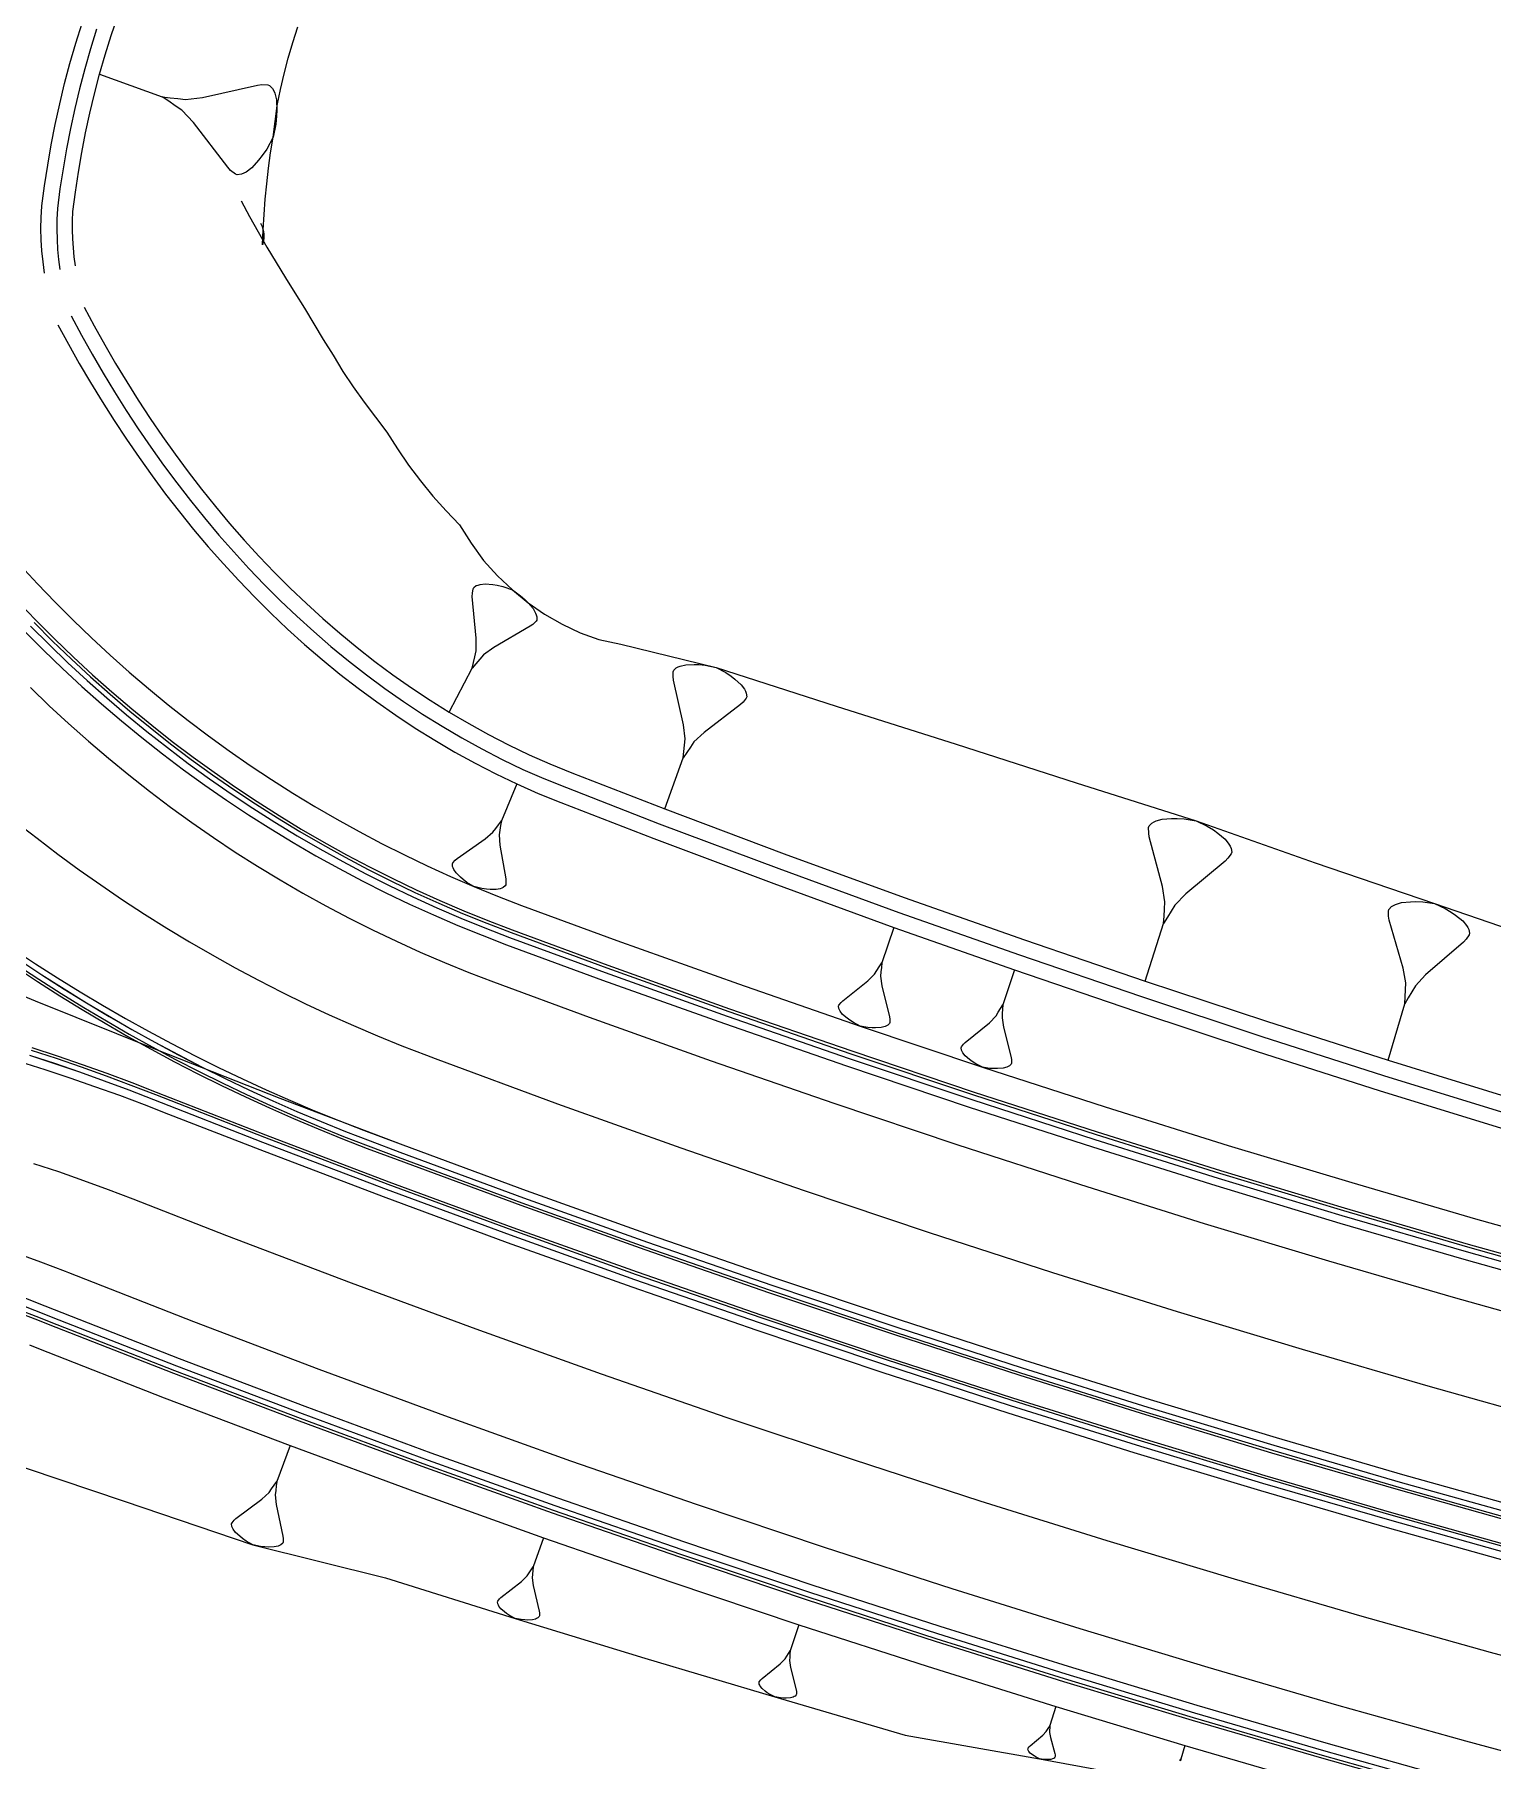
# Model space of a CAD drawing. Extents: x 387562 to 388546, y 804386 to 804945.
# Drawn here: x 388111 to 388166.4, y 804622.9 to 804688.5 of the extents above; entities that cross this region are included whole.
import ezdxf

# ---------------------------------------------------------------- set-up
doc = ezdxf.new("R2010")
doc.units = 0
doc.layers.get('0').update_dxf_attribs({"linetype": 'CONTINUOUS'})

msp = doc.modelspace()

# ---------------------------------------------------------------- linework, layer by layer
at = {"color": 1}
for p, q in [((388113.4558, 804686.9459), (388115.8326, 804686.082)), ((388117.3636, 804686.0638), (388119.4563, 804686.5333)), ((388119.4563, 804686.5333), (388119.6168, 804686.5518)), ((388119.6168, 804686.5518), (388119.8453, 804686.5457)), ((388119.8453, 804686.5457), (388119.9132, 804686.521)), ((388119.9132, 804686.521), (388120.0243, 804686.4037)), ((388120.0243, 804686.4037), (388120.0675, 804686.3111)), ((388115.8326, 804686.082), (388116.129, 804686.0512)), ((388116.0796, 804685.9154), (388115.8326, 804686.082)), ((388116.3266, 804685.7487), (388116.0796, 804685.9154)), ((388116.129, 804686.0512), (388116.4253, 804686.0204)), ((388116.5735, 804685.5821), (388116.3266, 804685.7487)), ((388116.4253, 804686.0204), (388116.7216, 804685.9896)), ((388116.7216, 804685.9896), (388117.3636, 804686.0638)), ((388120.0675, 804686.3111), (388120.1108, 804686.2186)), ((388120.1108, 804686.2186), (388120.1725, 804685.9655)), ((388120.1725, 804685.9655), (388120.185, 804685.5765)), ((388117.0181, 804685.113), (388116.5735, 804685.5821)), ((388118.321, 804683.4094), (388117.0181, 804685.113)), ((388120.1788, 804685.3481), (388120.148, 804685.0518)), ((388120.185, 804685.5765), (388120.1788, 804685.3481)), ((388120.0431, 804684.5517), (388119.8025, 804684.101)), ((388120.148, 804685.0518), (388120.0431, 804684.5517)), ((388119.6358, 804683.8541), (388119.4939, 804683.675)), ((388119.8025, 804684.101), (388119.6358, 804683.8541)), ((388118.4321, 804683.2921), (388118.321, 804683.4094)), ((388118.6112, 804683.1501), (388118.4321, 804683.2921)), ((388118.6791, 804683.1255), (388118.6112, 804683.1501)), ((388118.8396, 804683.144), (388118.6791, 804683.1255)), ((388118.9322, 804683.1872), (388118.8396, 804683.144)), ((388119.0248, 804683.2305), (388118.9322, 804683.1872)), ((388119.2346, 804683.3848), (388119.0248, 804683.2305)), ((388119.4939, 804683.675), (388119.2346, 804683.3848)), ((388127.6144, 804667.2334), (388127.6406, 804667.4017)), ((388127.6406, 804667.4017), (388127.6653, 804667.4496)), ((388127.6653, 804667.4496), (388127.7625, 804667.5206)), ((388127.7625, 804667.5206), (388127.8351, 804667.5438)), ((388127.8351, 804667.5438), (388127.9077, 804667.567)), ((388127.9077, 804667.567), (388128.1007, 804667.5886)), ((388128.1007, 804667.5886), (388128.3895, 804667.5609)), ((388128.3895, 804667.5609), (388128.5578, 804667.5347)), ((388128.5578, 804667.5347), (388128.7741, 804667.4837)), ((388128.7741, 804667.4837), (388129.1339, 804667.3587)), ((388127.6128, 804667.1129), (388127.6144, 804667.2334)), ((388127.7614, 804665.5208), (388127.6128, 804667.1129)), ((388129.1339, 804667.3587), (388129.4443, 804667.138)), ((388129.4443, 804667.138), (388129.6111, 804666.9913)), ((388129.6111, 804666.9913), (388129.7301, 804666.8693)), ((388129.7301, 804666.8693), (388129.9201, 804666.6501)), ((388130.0344, 804666.1667), (388129.9125, 804666.0478)), ((388129.9201, 804666.6501), (388130.0143, 804666.4802)), ((388130.0143, 804666.4802), (388130.0375, 804666.4076)), ((388130.0591, 804666.2146), (388130.0344, 804666.1667)), ((388130.0375, 804666.4076), (388130.0607, 804666.3351)), ((388130.0607, 804666.3351), (388130.0591, 804666.2146)), ((388127.7553, 804665.039), (388127.7614, 804665.5208)), ((388129.8152, 804665.9767), (388128.4317, 804665.175)), ((388129.9125, 804666.0478), (388129.8152, 804665.9767)), ((388127.6535, 804664.6066), (388127.7044, 804664.8228)), ((388127.7044, 804664.8228), (388127.7553, 804665.039)), ((388128.0426, 804664.8908), (388127.8959, 804664.724)), ((388128.4317, 804665.175), (388128.0426, 804664.8908)), ((388126.7381, 804662.7146), (388127.6025, 804664.3903)), ((388127.6025, 804664.3903), (388127.6535, 804664.6066)), ((388127.7492, 804664.5572), (388127.6025, 804664.3903)), ((388127.8959, 804664.724), (388127.7492, 804664.5572)), ((388135.2428, 804664.0663), (388135.2477, 804664.2525)), ((388135.2477, 804664.2525), (388135.2678, 804664.3079)), ((388135.2678, 804664.3079), (388135.3634, 804664.3985)), ((388135.3634, 804664.3985), (388135.4389, 804664.4338)), ((388135.4389, 804664.4338), (388135.5144, 804664.469)), ((388135.5144, 804664.469), (388135.7207, 804664.5194)), ((388135.7207, 804664.5194), (388136.0377, 804664.5296)), ((388136.0377, 804664.5296), (388136.224, 804664.5247)), ((388136.224, 804664.5247), (388136.4655, 804664.4996)), ((388136.4655, 804664.4996), (388136.8732, 804664.4142)), ((388136.8732, 804664.4142), (388137.2407, 804664.2181)), ((388137.2407, 804664.2181), (388137.442, 804664.0823)), ((388135.2579, 804663.9355), (388135.2428, 804664.0663)), ((388135.6411, 804662.2295), (388135.2579, 804663.9355)), ((388137.442, 804664.0823), (388137.588, 804663.9666)), ((388137.588, 804663.9666), (388137.8247, 804663.7553)), ((388137.8247, 804663.7553), (388137.9506, 804663.5842)), ((388137.9506, 804663.5842), (388137.9858, 804663.5088)), ((388137.9858, 804663.5088), (388138.0211, 804663.4333)), ((388137.8048, 804663.0105), (388136.4162, 804661.948)), ((388137.9004, 804663.1011), (388137.8048, 804663.0105)), ((388138.0161, 804663.2471), (388137.9004, 804663.1011)), ((388138.0362, 804663.3024), (388138.0161, 804663.2471)), ((388138.0211, 804663.4333), (388138.0362, 804663.3024)), ((388135.7017, 804661.7061), (388135.6411, 804662.2295)), ((388135.6766, 804661.4646), (388135.7017, 804661.7061)), ((388136.0339, 804661.5855), (388135.8981, 804661.3841)), ((388136.4162, 804661.948), (388136.0339, 804661.5855)), ((388134.9227, 804659.0435), (388135.6265, 804660.9814)), ((388135.6265, 804660.9814), (388135.6515, 804661.223)), ((388135.7623, 804661.1828), (388135.6265, 804660.9814)), ((388135.6515, 804661.223), (388135.6766, 804661.4646)), ((388135.8981, 804661.3841), (388135.7623, 804661.1828)), ((388129.3055, 804659.9911), (388128.7172, 804658.5851)), ((388128.395, 804658.1535), (388128.5024, 804658.2974)), ((388128.5024, 804658.2974), (388128.6098, 804658.4413)), ((388128.6098, 804658.4413), (388128.7172, 804658.5851)), ((388128.663, 804658.2301), (388128.636, 804658.0526)), ((388128.6901, 804658.4076), (388128.663, 804658.2301)), ((388128.7172, 804658.5851), (388128.6901, 804658.4076)), ((388153.3055, 804658.3335), (388153.3255, 804658.3962)), ((388153.3083, 804658.1251), (388153.3055, 804658.3335)), ((388153.3255, 804658.3962), (388153.4283, 804658.5018)), ((388153.4283, 804658.5018), (388153.5111, 804658.5446)), ((388153.5111, 804658.5446), (388153.5938, 804658.5873)), ((388153.5938, 804658.5873), (388153.8221, 804658.6529)), ((388153.8221, 804658.6529), (388154.176, 804658.6785)), ((388154.176, 804658.6785), (388154.3843, 804658.6813)), ((388154.3843, 804658.6813), (388154.6554, 804658.664)), ((388154.6554, 804658.664), (388155.1148, 804658.5868)), ((388155.1148, 804658.5868), (388155.5343, 804658.3841)), ((388155.5343, 804658.3841), (388155.7654, 804658.2413)), ((388155.7654, 804658.2413), (388155.9337, 804658.1186)), ((388127.0368, 804657.164), (388128.0998, 804657.8994)), ((388128.0998, 804657.8994), (388128.395, 804658.1535)), ((388128.636, 804658.0526), (388128.6622, 804657.664)), ((388128.6622, 804657.664), (388128.8847, 804656.3908)), ((388153.3311, 804657.9796), (388153.3083, 804658.1251)), ((388153.8356, 804656.0903), (388153.3311, 804657.9796)), ((388155.9337, 804658.1186), (388156.2076, 804657.893)), ((388156.2076, 804657.893), (388156.3559, 804657.7075)), ((388156.3559, 804657.7075), (388156.3987, 804657.6247)), ((388156.3987, 804657.6247), (388156.4415, 804657.542)), ((388126.8557, 804656.9566), (388126.8725, 804656.9968)), ((388126.8622, 804656.8594), (388126.8557, 804656.9566)), ((388126.8725, 804656.9968), (388126.9631, 804657.1005)), ((388126.9631, 804657.1005), (388127.0368, 804657.164)), ((388156.2187, 804657.0598), (388154.7144, 804655.8103)), ((388156.3215, 804657.1653), (388156.2187, 804657.0598)), ((388156.4442, 804657.3336), (388156.3215, 804657.1653)), ((388156.4415, 804657.542), (388156.4642, 804657.3964)), ((388156.4642, 804657.3964), (388156.4442, 804657.3336)), ((388126.8856, 804656.8025), (388126.8622, 804656.8594)), ((388126.9089, 804656.7455), (388126.8856, 804656.8025)), ((388126.9958, 804656.6147), (388126.9089, 804656.7455)), ((388127.1631, 804656.4503), (388126.9958, 804656.6147)), ((388127.2668, 804656.3597), (388127.1631, 804656.4503)), ((388127.4107, 804656.2523), (388127.2668, 804656.3597)), ((388127.6751, 804656.0945), (388127.4107, 804656.2523)), ((388128.8913, 804656.2937), (388128.881, 804656.1563)), ((388128.8847, 804656.3908), (388128.8913, 804656.2937)), ((388127.9731, 804656.017), (388127.6751, 804656.0945)), ((388128.1506, 804655.9899), (388127.9731, 804656.017)), ((388128.2879, 804655.9797), (388128.1506, 804655.9899)), ((388128.5224, 804655.976), (388128.2879, 804655.9797)), ((388128.6765, 804656.0059), (388128.5224, 804655.976)), ((388128.7335, 804656.0293), (388128.6765, 804656.0059)), ((388128.7904, 804656.0526), (388128.7335, 804656.0293)), ((388128.8642, 804656.1162), (388128.7904, 804656.0526)), ((388128.881, 804656.1563), (388128.8642, 804656.1162)), ((388153.9267, 804655.5081), (388153.8356, 804656.0903)), ((388154.7144, 804655.8103), (388154.3034, 804655.3881)), ((388153.8751, 804654.6948), (388153.8923, 804654.9659)), ((388153.8923, 804654.9659), (388153.9095, 804655.237)), ((388153.9095, 804655.237), (388153.9267, 804655.5081)), ((388154.1606, 804655.157), (388154.0178, 804654.9259)), ((388154.3034, 804655.3881), (388154.1606, 804655.157)), ((388162.4136, 804655.1644), (388162.4318, 804655.2257)), ((388162.4203, 804654.9623), (388162.4136, 804655.1644)), ((388162.4453, 804654.8215), (388162.4203, 804654.9623)), ((388162.4318, 804655.2257), (388162.5295, 804655.3302)), ((388162.5295, 804655.3302), (388162.609, 804655.3733)), ((388162.609, 804655.3733), (388162.6885, 804655.4164)), ((388162.6885, 804655.4164), (388162.9088, 804655.4845)), ((388162.9088, 804655.4845), (388163.2517, 804655.5162)), ((388163.2517, 804655.5162), (388163.4538, 804655.5229)), ((388163.4538, 804655.5229), (388163.7172, 804655.5115)), ((388163.7172, 804655.5115), (388164.1646, 804655.4455)), ((388164.1646, 804655.4455), (388164.5755, 804655.2568)), ((388164.5755, 804655.2568), (388164.8026, 804655.1228)), ((388164.8026, 804655.1228), (388164.9683, 804655.0069)), ((388164.9683, 804655.0069), (388165.2385, 804654.7934)), ((388143.6278, 804654.544), (388143.1669, 804653.1913)), ((388153.1752, 804652.4977), (388153.8751, 804654.6948)), ((388154.0178, 804654.9259), (388153.8751, 804654.6948)), ((388162.9716, 804652.9978), (388162.4453, 804654.8215)), ((388165.2385, 804654.7934), (388165.3861, 804654.6162)), ((388165.3861, 804654.6162), (388165.4292, 804654.5367)), ((388165.4292, 804654.5367), (388165.4723, 804654.4572)), ((388165.4723, 804654.4572), (388165.4972, 804654.3164)), ((388165.4972, 804654.3164), (388165.479, 804654.2551)), ((388165.2655, 804653.9849), (388163.8299, 804652.7432)), ((388165.3632, 804654.0893), (388165.2655, 804653.9849)), ((388165.479, 804654.2551), (388165.3632, 804654.0893)), ((388142.9842, 804652.9084), (388143.0756, 804653.0498)), ((388143.0756, 804653.0498), (388143.1669, 804653.1913)), ((388143.1529, 804653.0235), (388143.1388, 804652.8557)), ((388143.1669, 804653.1913), (388143.1529, 804653.0235)), ((388163.0713, 804652.4346), (388162.9716, 804652.9978)), ((388141.6854, 804651.7549), (388142.633, 804652.5105)), ((388142.633, 804652.5105), (388142.8929, 804652.767)), ((388142.8929, 804652.767), (388142.9842, 804652.9084)), ((388143.1388, 804652.8557), (388143.1248, 804652.688)), ((388143.1248, 804652.688), (388143.1741, 804652.3261)), ((388143.1741, 804652.3261), (388143.4632, 804651.1492)), ((388148.211, 804652.9263), (388147.7725, 804651.5956)), ((388163.0599, 804652.1712), (388163.0713, 804652.4346)), ((388163.4391, 804652.3255), (388163.3051, 804652.0984)), ((388163.8299, 804652.7432), (388163.4391, 804652.3255)), ((388141.5423, 804651.588), (388141.6204, 804651.6908)), ((388141.6204, 804651.6908), (388141.6854, 804651.7549)), ((388163.037, 804651.6443), (388163.0484, 804651.9077)), ((388163.171, 804651.8714), (388163.037, 804651.6443)), ((388163.0484, 804651.9077), (388163.0599, 804652.1712)), ((388163.3051, 804652.0984), (388163.171, 804651.8714)), ((388141.5291, 804651.5494), (388141.5423, 804651.588)), ((388141.5414, 804651.4589), (388141.5291, 804651.5494)), ((388141.5669, 804651.4071), (388141.5414, 804651.4589)), ((388141.5924, 804651.3553), (388141.5669, 804651.4071)), ((388141.682, 804651.2385), (388141.5924, 804651.3553)), ((388141.8489, 804651.0954), (388141.682, 804651.2385)), ((388141.9517, 804651.0172), (388141.8489, 804651.0954)), ((388142.0931, 804650.9259), (388141.9517, 804651.0172)), ((388143.4632, 804651.1492), (388143.4756, 804651.0588)), ((388143.4756, 804651.0588), (388143.4747, 804650.9296)), ((388147.2557, 804650.9229), (388147.508, 804651.1769)), ((388147.508, 804651.1769), (388147.5962, 804651.3165)), ((388147.5962, 804651.3165), (388147.6843, 804651.456)), ((388147.6843, 804651.456), (388147.7725, 804651.5956)), ((388147.7482, 804651.2664), (388147.7361, 804651.1017)), ((388147.7361, 804651.1017), (388147.788, 804650.7475)), ((388147.7603, 804651.431), (388147.7482, 804651.2664)), ((388147.7725, 804651.5956), (388147.7603, 804651.431)), ((388162.4004, 804649.4985), (388163.037, 804651.6443)), ((388142.3505, 804650.7951), (388142.0931, 804650.9259)), ((388142.6342, 804650.7415), (388142.3505, 804650.7951)), ((388142.8019, 804650.7275), (388142.6342, 804650.7415)), ((388142.931, 804650.7266), (388142.8019, 804650.7275)), ((388143.1506, 804650.7381), (388142.931, 804650.7266)), ((388143.2929, 804650.7759), (388143.1506, 804650.7381)), ((388143.3447, 804650.8014), (388143.2929, 804650.7759)), ((388143.3965, 804650.8269), (388143.3447, 804650.8014)), ((388143.4615, 804650.891), (388143.3965, 804650.8269)), ((388143.4747, 804650.9296), (388143.4615, 804650.891)), ((388146.3341, 804650.1729), (388147.2557, 804650.9229)), ((388147.788, 804650.7475), (388148.083, 804649.5964)), ((388146.1828, 804649.9698), (388146.1954, 804650.0078)), ((388146.1958, 804649.8812), (388146.1828, 804649.9698)), ((388146.1954, 804650.0078), (388146.271, 804650.1094)), ((388146.2213, 804649.8307), (388146.1958, 804649.8812)), ((388146.2468, 804649.7801), (388146.2213, 804649.8307)), ((388146.3358, 804649.6665), (388146.2468, 804649.7801)), ((388146.271, 804650.1094), (388146.3341, 804650.1729)), ((388146.5008, 804649.5278), (388146.3358, 804649.6665)), ((388146.6024, 804649.4522), (388146.5008, 804649.5278)), ((388146.7419, 804649.364), (388146.6024, 804649.4522)), ((388146.9955, 804649.2383), (388146.7419, 804649.364)), ((388147.2742, 804649.1886), (388146.9955, 804649.2383)), ((388147.4388, 804649.1765), (388147.2742, 804649.1886)), ((388147.5654, 804649.1769), (388147.4388, 804649.1765)), ((388147.7806, 804649.1903), (388147.5654, 804649.1769)), ((388147.9197, 804649.2288), (388147.7806, 804649.1903)), ((388147.9702, 804649.2543), (388147.9197, 804649.2288)), ((388148.0208, 804649.2797), (388147.9702, 804649.2543)), ((388148.0839, 804649.3433), (388148.0208, 804649.2797)), ((388148.083, 804649.5964), (388148.096, 804649.5079)), ((388148.0964, 804649.3813), (388148.0839, 804649.3433)), ((388148.096, 804649.5079), (388148.0964, 804649.3813))]:
    msp.add_line(p, q, dxfattribs=at)
at = {"color": 7}
for p, q in [((388120.6901, 804634.8596), (388120.1815, 804633.5016)), ((388119.9876, 804633.2202), (388120.0845, 804633.3609)), ((388120.0845, 804633.3609), (388120.1815, 804633.5016)), ((388120.1621, 804633.3318), (388120.1428, 804633.1621)), ((388120.1815, 804633.5016), (388120.1621, 804633.3318)), ((388118.635, 804632.0897), (388119.6192, 804632.8273)), ((388119.6192, 804632.8273), (388119.8907, 804633.0795)), ((388119.8907, 804633.0795), (388119.9876, 804633.2202)), ((388120.1428, 804633.1621), (388120.1235, 804632.9923)), ((388120.1235, 804632.9923), (388120.1624, 804632.6238)), ((388118.4848, 804631.9248), (388118.5672, 804632.0267)), ((388118.5672, 804632.0267), (388118.635, 804632.0897)), ((388120.1624, 804632.6238), (388120.4199, 804631.4212)), ((388118.4702, 804631.886), (388118.4848, 804631.9248)), ((388118.48, 804631.7939), (388118.4702, 804631.886)), ((388118.5042, 804631.7405), (388118.48, 804631.7939)), ((388118.5285, 804631.6872), (388118.5042, 804631.7405)), ((388118.6158, 804631.566), (388118.5285, 804631.6872)), ((388118.7808, 804631.4157), (388118.6158, 804631.566)), ((388118.8826, 804631.3333), (388118.7808, 804631.4157)), ((388120.4199, 804631.4212), (388120.4297, 804631.3291)), ((388130.3186, 804631.3627), (388129.9295, 804630.2569)), ((388119.0233, 804631.2364), (388118.8826, 804631.3333)), ((388119.2804, 804631.0958), (388119.0233, 804631.2364)), ((388119.5665, 804631.0329), (388119.2804, 804631.0958)), ((388119.7363, 804631.0136), (388119.5665, 804631.0329)), ((388119.8672, 804631.0088), (388119.7363, 804631.0136)), ((388120.0903, 804631.0137), (388119.8672, 804631.0088)), ((388120.2358, 804631.0477), (388120.0903, 804631.0137)), ((388120.2891, 804631.072), (388120.2358, 804631.0477)), ((388120.3425, 804631.0963), (388120.2891, 804631.072)), ((388120.4103, 804631.1593), (388120.3425, 804631.0963)), ((388120.4249, 804631.1981), (388120.4103, 804631.1593)), ((388120.4297, 804631.3291), (388120.4249, 804631.1981)), ((388129.7773, 804630.0264), (388129.8534, 804630.1416)), ((388129.8534, 804630.1416), (388129.9295, 804630.2569)), ((388129.9166, 804630.1194), (388129.9037, 804629.9819)), ((388129.9295, 804630.2569), (388129.9166, 804630.1194)), ((388128.7025, 804629.0909), (388129.4859, 804629.7029)), ((388129.4859, 804629.7029), (388129.7013, 804629.9111)), ((388129.7013, 804629.9111), (388129.7773, 804630.0264)), ((388129.9037, 804629.9819), (388129.8908, 804629.8444)), ((388129.8908, 804629.8444), (388129.9283, 804629.5472)), ((388129.9283, 804629.5472), (388130.1558, 804628.5795)), ((388128.5726, 804628.9236), (388128.5837, 804628.9552)), ((388128.5819, 804628.8493), (388128.5726, 804628.9236)), ((388128.6024, 804628.8065), (388128.5819, 804628.8493)), ((388128.5837, 804628.9552), (388128.6486, 804629.0388)), ((388128.6229, 804628.7638), (388128.6024, 804628.8065)), ((388128.6954, 804628.6673), (388128.6229, 804628.7638)), ((388128.6486, 804629.0388), (388128.7025, 804629.0909)), ((388128.8312, 804628.5485), (388128.6954, 804628.6673)), ((388128.9148, 804628.4836), (388128.8312, 804628.5485)), ((388129.0301, 804628.4075), (388128.9148, 804628.4836)), ((388129.2401, 804628.2981), (388129.0301, 804628.4075)), ((388129.4724, 804628.2518), (388129.2401, 804628.2981)), ((388129.6099, 804628.239), (388129.4724, 804628.2518)), ((388129.7158, 804628.2372), (388129.6099, 804628.239)), ((388129.896, 804628.2448), (388129.7158, 804628.2372)), ((388130.013, 804628.2746), (388129.896, 804628.2448)), ((388130.0557, 804628.2951), (388130.013, 804628.2746)), ((388130.0984, 804628.3156), (388130.0557, 804628.2951)), ((388130.1523, 804628.3677), (388130.0984, 804628.3156)), ((388130.1634, 804628.3992), (388130.1523, 804628.3677)), ((388130.1558, 804628.5795), (388130.1652, 804628.5051)), ((388130.1652, 804628.5051), (388130.1634, 804628.3992)), ((388140.0151, 804628.059), (388139.689, 804627.0696)), ((388139.3048, 804626.5695), (388139.4924, 804626.7584)), ((388139.4924, 804626.7584), (388139.5579, 804626.8621)), ((388139.5579, 804626.8621), (388139.6235, 804626.9659)), ((388139.6235, 804626.9659), (388139.689, 804627.0696)), ((388139.671, 804626.8249), (388139.662, 804626.7025)), ((388139.68, 804626.9473), (388139.671, 804626.8249)), ((388139.689, 804627.0696), (388139.68, 804626.9473)), ((388138.6196, 804626.0119), (388139.3048, 804626.5695)), ((388139.662, 804626.7025), (388139.7005, 804626.4391)), ((388139.7005, 804626.4391), (388139.9199, 804625.5833)), ((388138.5072, 804625.8609), (388138.5165, 804625.8892)), ((388138.5168, 804625.7951), (388138.5072, 804625.8609)), ((388138.5165, 804625.8892), (388138.5727, 804625.9647)), ((388138.5357, 804625.7575), (388138.5168, 804625.7951)), ((388138.5547, 804625.7199), (388138.5357, 804625.7575)), ((388138.6209, 804625.6354), (388138.5547, 804625.7199)), ((388138.5727, 804625.9647), (388138.6196, 804626.0119)), ((388138.7436, 804625.5323), (388138.6209, 804625.6354)), ((388138.8191, 804625.4761), (388138.7436, 804625.5323)), ((388138.9228, 804625.4105), (388138.8191, 804625.4761)), ((388139.9199, 804625.5833), (388139.9295, 804625.5175)), ((388139.9295, 804625.5175), (388139.9298, 804625.4234)), ((388139.1114, 804625.3171), (388138.9228, 804625.4105)), ((388139.3186, 804625.2801), (388139.1114, 804625.3171)), ((388139.4409, 804625.2711), (388139.3186, 804625.2801)), ((388139.5351, 804625.2714), (388139.4409, 804625.2711)), ((388139.695, 804625.2814), (388139.5351, 804625.2714)), ((388139.7985, 804625.31), (388139.695, 804625.2814)), ((388139.836, 804625.3289), (388139.7985, 804625.31)), ((388139.8736, 804625.3479), (388139.836, 804625.3289)), ((388139.9205, 804625.3951), (388139.8736, 804625.3479)), ((388139.9298, 804625.4234), (388139.9205, 804625.3951)), ((388149.7757, 804624.9499), (388149.5552, 804624.233)), ((388149.4638, 804624.0818), (388149.5095, 804624.1574)), ((388149.5095, 804624.1574), (388149.5552, 804624.233)), ((388149.5505, 804624.1448), (388149.5458, 804624.0566)), ((388149.5552, 804624.233), (388149.5505, 804624.1448)), ((388148.8007, 804623.4562), (388149.2858, 804623.8675)), ((388149.2858, 804623.8675), (388149.4182, 804624.0061)), ((388149.4182, 804624.0061), (388149.4638, 804624.0818)), ((388149.5458, 804624.0566), (388149.5411, 804623.9683)), ((388149.5411, 804623.9683), (388149.5726, 804623.7793)), ((388149.5726, 804623.7793), (388149.7428, 804623.1665)), ((388148.7219, 804623.3459), (388148.7282, 804623.3664)), ((388148.7298, 804623.2987), (388148.7219, 804623.3459)), ((388148.7282, 804623.3664), (388148.7676, 804623.4216)), ((388148.744, 804623.2719), (388148.7298, 804623.2987)), ((388148.7582, 804623.2451), (388148.744, 804623.2719)), ((388148.807, 804623.1853), (388148.7582, 804623.2451)), ((388148.7676, 804623.4216), (388148.8007, 804623.4562)), ((388148.8968, 804623.1128), (388148.807, 804623.1853)), ((388148.952, 804623.0734), (388148.8968, 804623.1128)), ((388149.0276, 804623.0277), (388148.952, 804623.0734)), ((388149.1647, 804622.9632), (388149.0276, 804623.0277)), ((388149.3143, 804622.9396), (388149.1647, 804622.9632)), ((388149.4025, 804622.9348), (388149.3143, 804622.9396)), ((388149.4703, 804622.9364), (388149.4025, 804622.9348)), ((388149.5853, 804622.9459), (388149.4703, 804622.9364)), ((388149.6593, 804622.968), (388149.5853, 804622.9459)), ((388149.6861, 804622.9821), (388149.6593, 804622.968)), ((388149.7129, 804622.9963), (388149.6861, 804622.9821)), ((388149.746, 804623.031), (388149.7129, 804622.9963)), ((388149.7428, 804623.1665), (388149.7507, 804623.1192)), ((388149.7523, 804623.0515), (388149.746, 804623.031)), ((388149.7507, 804623.1192), (388149.7523, 804623.0515)), ((388154.4918, 804622.893), (388154.5244, 804622.948)), ((388154.5244, 804622.948), (388154.5216, 804622.8841)), ((388154.6788, 804623.4687), (388154.5244, 804622.948))]:
    msp.add_line(p, q, dxfattribs=at)
at = {"color": 1, "linetype": 'CONTINUOUS'}
for points in [[(388112.5342, 804679.6635), (388112.4897, 804680.0055), (388112.4571, 804680.3471), (388112.436, 804680.6891), (388112.4261, 804681.0323), (388112.4274, 804681.3774), (388112.4402, 804681.7253), (388112.441, 804681.7344), (388112.5378, 804682.469), (388112.6514, 804683.2188), (388112.7802, 804683.9675), (388112.9247, 804684.715), (388113.0852, 804685.4608), (388113.2621, 804686.2046), (388113.4558, 804686.9459), (388113.6666, 804687.6843), (388113.895, 804688.4193), (388114.1412, 804689.1504)], [(388111.365, 804679.3934), (388111.3051, 804679.8138), (388111.2624, 804680.2348), (388111.2365, 804680.6566), (388111.2271, 804681.0797), (388111.2342, 804681.5046), (388111.258, 804681.9317), (388111.2591, 804681.9417), (388111.3614, 804682.7058), (388111.4813, 804683.4848), (388111.6171, 804684.2628), (388111.7693, 804685.0392), (388111.9383, 804685.8138), (388112.1244, 804686.5861), (388112.3279, 804687.3558), (388112.5494, 804688.1223), (388112.7891, 804688.8851)], [(388119.5709, 804681.2896), (388119.6312, 804681.1611), (388119.6735, 804681.0257), (388119.6953, 804680.8859), (388119.6954, 804680.7445), (388119.6763, 804680.6044), (388119.6368, 804680.4685), (388119.6366, 804680.4719), (388119.6691, 804681.0338), (388119.7031, 804681.6152), (388119.7479, 804682.1987), (388119.8039, 804682.7844), (388119.8714, 804683.3719), (388119.951, 804683.9611), (388120.0431, 804684.5517), (388120.1199, 804685.1545), (388120.2053, 804685.7618), (388120.3208, 804686.364), (388120.4608, 804686.9624), (388120.6217, 804687.5576), (388120.7982, 804688.1515), (388120.9906, 804688.7438)], [(388118.8262, 804682.1297), (388119.1479, 804681.5433), (388119.4765, 804680.9582), (388119.8119, 804680.3742), (388120.1579, 804679.7941), (388120.5122, 804679.2162), (388120.8757, 804678.641), (388121.2423, 804678.0631), (388121.5902, 804677.4612), (388121.9522, 804676.8644), (388122.3288, 804676.2733), (388122.6892, 804675.6559), (388123.0878, 804675.0686), (388123.5032, 804674.4904), (388123.9341, 804673.9205), (388124.37, 804673.3466), (388124.7685, 804672.7126), (388125.1898, 804672.0922), (388125.6434, 804671.5001), (388126.1191, 804670.9247), (388126.6156, 804670.366), (388127.1325, 804669.8253), (388127.5666, 804669.1306), (388128.0425, 804668.4791), (388128.5703, 804667.8956), (388129.1339, 804667.3587), (388129.7316, 804666.8715), (388130.3615, 804666.4367), (388131.0213, 804666.0569), (388131.7085, 804665.7344), (388132.4208, 804665.4712), (388133.2572, 804665.2955), (388136.8732, 804664.4142), (388141.4311, 804662.9404), (388145.9973, 804661.4988), (388150.5539, 804660.0349), (388155.1148, 804658.5868), (388159.6324, 804656.9981), (388164.1646, 804655.4455), (388168.7021, 804653.8971)], [(388112.8649, 804678.0991), (388113.2511, 804677.3821), (388113.6498, 804676.6694), (388114.0614, 804675.9615), (388114.4861, 804675.2588), (388114.9244, 804674.5617), (388115.3764, 804673.8708), (388115.8425, 804673.1865), (388116.3228, 804672.5095), (388116.8175, 804671.8402), (388117.3268, 804671.1792), (388117.8509, 804670.5272), (388118.3898, 804669.8848), (388118.9436, 804669.2525), (388119.5125, 804668.6311), (388120.0964, 804668.0213), (388120.6952, 804667.4237), (388121.309, 804666.839), (388121.9376, 804666.268), (388122.5809, 804665.7114), (388123.2388, 804665.1698), (388123.911, 804664.6441), (388124.5973, 804664.135), (388125.2975, 804663.6432), (388126.0112, 804663.1695), (388126.7381, 804662.7146), (388127.4777, 804662.2793), (388128.2297, 804661.8643), (388128.9935, 804661.4703), (388129.7686, 804661.0981), (388130.5547, 804660.7484), (388131.3999, 804660.4116), (388134.9227, 804659.0435), (388139.46, 804657.3391), (388144.0148, 804655.6799), (388148.5867, 804654.066), (388153.1752, 804652.4977), (388157.78, 804650.9752), (388162.4004, 804649.4985), (388167.0362, 804648.0679)], [(388111.8708, 804677.427), (388112.2706, 804676.6902), (388112.6834, 804675.958), (388113.1094, 804675.2309), (388113.5489, 804674.5093), (388114.0024, 804673.7937), (388114.47, 804673.0845), (388114.9519, 804672.3823), (388115.4484, 804671.6876), (388115.9598, 804671.0009), (388116.486, 804670.323), (388117.0274, 804669.6543), (388117.5839, 804668.9956), (388118.1557, 804668.3474), (388118.7429, 804667.7105), (388119.3453, 804667.0854), (388119.963, 804666.473), (388120.5959, 804665.8739), (388121.244, 804665.2888), (388121.907, 804664.7185), (388122.5849, 804664.1637), (388123.2774, 804663.6251), (388123.9842, 804663.1035), (388124.7051, 804662.5996), (388125.4398, 804662.1143), (388126.1879, 804661.6482), (388126.949, 804661.2021), (388127.7226, 804660.7767), (388128.5082, 804660.3728), (388129.3055, 804659.9911), (388130.1137, 804659.6324), (388130.9734, 804659.29), (388134.513, 804657.9156), (388139.0616, 804656.2071), (388143.6278, 804654.544), (388148.211, 804652.9263), (388152.811, 804651.3543), (388157.4272, 804649.8282), (388162.0592, 804648.3481), (388166.7064, 804646.9141)], [(388110.4366, 804668.3045), (388111.0925, 804667.5927), (388111.7625, 804666.8941), (388112.4464, 804666.209), (388113.1438, 804665.5377), (388113.8546, 804664.8806), (388114.5783, 804664.2377), (388115.3147, 804663.6095), (388116.0635, 804662.9961), (388116.8245, 804662.3979), (388117.5973, 804661.8149), (388118.3815, 804661.2476), (388119.177, 804660.696), (388119.9834, 804660.1604), (388120.8002, 804659.6411), (388121.6273, 804659.1382), (388122.4643, 804658.652), (388123.3109, 804658.1826), (388124.1667, 804657.7302), (388125.0313, 804657.2951), (388125.9045, 804656.8773), (388126.7859, 804656.477), (388127.6751, 804656.0945), (388128.5717, 804655.7298), (388129.4862, 804655.3791), (388133.1082, 804654.0475), (388137.7212, 804652.3982), (388142.3505, 804650.7951), (388146.9955, 804649.2383), (388151.6559, 804647.7281), (388156.3312, 804646.2646), (388161.0208, 804644.8478), (388165.7244, 804643.4781), (388170.4415, 804642.1554)], [(388110.8334, 804665.9849), (388111.5356, 804665.2814), (388112.2518, 804664.5921), (388112.9816, 804663.9173), (388113.7247, 804663.2572), (388114.4809, 804662.6121), (388115.2499, 804661.9823), (388116.0313, 804661.3679), (388116.8248, 804660.7693), (388117.6301, 804660.1867), (388118.447, 804659.6203), (388119.275, 804659.0704), (388120.1138, 804658.5371), (388120.9631, 804658.0207), (388121.8226, 804657.5214), (388122.6919, 804657.0394), (388123.5707, 804656.5749), (388124.4585, 804656.1281), (388125.3552, 804655.699), (388126.2602, 804655.288), (388127.1733, 804654.8952), (388128.094, 804654.5208), (388129.0241, 804654.164), (388132.6644, 804652.8256), (388137.2897, 804651.1719), (388141.9312, 804649.5645), (388146.5886, 804648.0036), (388151.2613, 804646.4894), (388155.949, 804645.022), (388160.6511, 804643.6015), (388165.3672, 804642.2281), (388170.0968, 804640.902)], [(388110.4247, 804653.291), (388111.2591, 804652.7397), (388112.1018, 804652.2013), (388112.9527, 804651.676), (388113.8116, 804651.1638), (388114.6782, 804650.6649), (388115.5525, 804650.1794), (388116.4341, 804649.7073), (388117.3228, 804649.2489), (388118.2185, 804648.8043), (388119.1209, 804648.3734), (388120.0299, 804647.9565), (388120.9452, 804647.5537), (388121.8665, 804647.1649), (388122.7937, 804646.7904), (388123.7266, 804646.4302), (388124.8638, 804646.0027), (388129.5576, 804644.2713), (388134.2685, 804642.587), (388138.9961, 804640.9498), (388143.7398, 804639.36), (388148.4991, 804637.8177), (388153.2736, 804636.3231), (388158.0628, 804634.8763), (388162.8663, 804633.4775), (388167.6835, 804632.1268)], [(388110.7928, 804649.6916), (388111.7429, 804649.3797), (388112.6888, 804649.0551), (388113.6302, 804648.7179), (388114.5671, 804648.3682), (388115.4992, 804648.006), (388119.648, 804646.3834), (388124.3383, 804644.5998), (388129.0462, 804642.8633), (388133.7713, 804641.1739), (388138.513, 804639.5318), (388143.2708, 804637.9373), (388148.0444, 804636.3904), (388152.8332, 804634.8913), (388157.6368, 804633.4402), (388162.4546, 804632.0372), (388167.2863, 804630.6824)], [(388110.3403, 804640.2518), (388111.268, 804639.8941), (388111.6138, 804639.7565), (388116.3707, 804637.8929), (388121.1461, 804636.0771), (388125.9394, 804634.309), (388130.7501, 804632.589), (388135.5778, 804630.9171), (388140.422, 804629.2937), (388145.2822, 804627.7187), (388150.1578, 804626.1924), (388155.0485, 804624.715), (388159.9537, 804623.2865), (388164.275, 804622.072)], [(388110.7909, 804638.6848), (388111.1335, 804638.5485), (388115.9026, 804636.6802), (388120.6901, 804634.8596), (388125.4956, 804633.0871), (388130.3186, 804631.3627), (388135.1586, 804629.6866), (388140.0151, 804628.059), (388144.8876, 804626.48), (388149.7757, 804624.9499), (388154.6788, 804623.4687), (388159.5965, 804622.0366), (388163.9288, 804620.819)]]:
    msp.add_lwpolyline(points, dxfattribs=at)
at = {"color": 7, "linetype": 'CONTINUOUS'}
for points in [[(388113.342, 804688.6522), (388113.108, 804687.9033), (388112.8919, 804687.1508), (388112.6932, 804686.3953), (388112.5117, 804685.6373), (388112.347, 804684.8771), (388112.1987, 804684.1151), (388112.0664, 804683.3518), (388111.9496, 804682.5874), (388111.8501, 804681.8381), (388111.8491, 804681.8285), (388111.8308, 804681.441), (388111.8266, 804681.056), (388111.8362, 804680.6729), (388111.8598, 804680.2909), (388111.8974, 804679.9096), (388111.9496, 804679.5284)], [(388112.3678, 804677.763), (388112.7608, 804677.0361), (388113.1666, 804676.3137), (388113.5854, 804675.5962), (388114.0175, 804674.884), (388114.4634, 804674.1777), (388114.9232, 804673.4776), (388115.3972, 804672.7844), (388115.8856, 804672.0985), (388116.3886, 804671.4206), (388116.9064, 804670.7511), (388117.4391, 804670.0908), (388117.9869, 804669.4402), (388118.5497, 804668.8), (388119.1277, 804668.1708), (388119.7208, 804667.5534), (388120.3291, 804666.9483), (388120.9524, 804666.3565), (388121.5908, 804665.7784), (388122.244, 804665.2149), (388122.9118, 804664.6667), (388123.5942, 804664.1346), (388124.2908, 804663.6193), (388125.0013, 804663.1214), (388125.7255, 804662.6419), (388126.463, 804662.1814), (388127.2133, 804661.7407), (388127.9761, 804661.3205), (388128.7509, 804660.9216), (388129.537, 804660.5446), (388130.3342, 804660.1904), (388131.1867, 804659.8508), (388134.7179, 804658.4796), (388139.2608, 804656.7731), (388143.8213, 804655.1119), (388148.3989, 804653.4962), (388152.9931, 804651.926), (388157.6036, 804650.4017), (388162.2298, 804648.9233), (388166.8713, 804647.491)], [(388110.3639, 804666.9077), (388111.0478, 804666.1947), (388111.7458, 804665.4955), (388112.4576, 804664.8103), (388113.183, 804664.1396), (388113.9217, 804663.4835), (388114.6733, 804662.8423), (388115.4376, 804662.2162), (388116.2143, 804661.6056), (388117.0031, 804661.0106), (388117.8035, 804660.4315), (388118.6154, 804659.8686), (388119.4384, 804659.3219), (388120.2722, 804658.7919), (388121.1164, 804658.2786), (388121.9707, 804657.7823), (388122.8347, 804657.3032), (388123.7082, 804656.8415), (388124.5907, 804656.3974), (388125.4819, 804655.9709), (388126.3815, 804655.5624), (388127.2891, 804655.172), (388128.2043, 804654.7998), (388129.1307, 804654.4444), (388132.7668, 804653.1076), (388137.3893, 804651.4549), (388142.028, 804649.8485), (388146.6825, 804648.2886), (388151.3524, 804646.7753), (388156.0372, 804645.3087), (388160.7364, 804643.8891), (388165.4496, 804642.5166), (388170.1763, 804641.1912)], [(388110.9692, 804666.1178), (388111.6687, 804665.417), (388112.3821, 804664.7303), (388113.1092, 804664.0581), (388113.8495, 804663.4005), (388114.6028, 804662.7579), (388115.3688, 804662.1304), (388116.1472, 804661.5184), (388116.9377, 804660.9221), (388117.74, 804660.3418), (388118.5537, 804659.7775), (388119.3785, 804659.2297), (388120.2141, 804658.6985), (388121.0602, 804658.1841), (388121.9164, 804657.6867), (388122.7824, 804657.2065), (388123.6578, 804656.7438), (388124.5422, 804656.2986), (388125.4355, 804655.8712), (388126.337, 804655.4618), (388127.2466, 804655.0705), (388128.1638, 804654.6975), (388129.0916, 804654.3416), (388132.7293, 804653.0042), (388137.3527, 804651.3511), (388141.9925, 804649.7444), (388146.6481, 804648.1841), (388151.319, 804646.6705), (388156.0049, 804645.2036), (388160.7052, 804643.7837), (388165.4194, 804642.4108), (388170.1471, 804641.0852)], [(388110.8237, 804663.6525), (388111.5442, 804662.9591), (388112.2785, 804662.2802), (388113.0261, 804661.6162), (388113.7869, 804660.9672), (388114.5606, 804660.3336), (388115.3467, 804659.7156), (388116.1451, 804659.1134), (388116.9553, 804658.5274), (388117.7771, 804657.9576), (388118.6101, 804657.4044), (388119.454, 804656.8679), (388120.3085, 804656.3485), (388121.1732, 804655.8462), (388122.0478, 804655.3613), (388122.9318, 804654.894), (388123.8251, 804654.4445), (388124.7272, 804654.013), (388125.6377, 804653.5995), (388126.5563, 804653.2044), (388127.4826, 804652.8277), (388128.4163, 804652.4696), (388132.05, 804651.1337), (388136.6921, 804649.474), (388141.3507, 804647.8607), (388146.0251, 804646.2941), (388150.715, 804644.7743), (388155.4199, 804643.3015), (388160.1392, 804641.8758), (388164.8726, 804640.4974), (388169.6195, 804639.1664)], [(388110.2904, 804658.5431), (388111.0767, 804657.9251), (388111.8736, 804657.3211), (388112.681, 804656.7312), (388113.4987, 804656.1555), (388114.3263, 804655.5942), (388115.1637, 804655.0476), (388116.0105, 804654.5157), (388116.8665, 804653.9988), (388117.7314, 804653.4969), (388118.605, 804653.0103), (388119.487, 804652.5391), (388120.3772, 804652.0835), (388121.2752, 804651.6435), (388122.1808, 804651.2194), (388123.0936, 804650.8112), (388124.0136, 804650.4191), (388124.9402, 804650.0432), (388125.8733, 804649.6836), (388126.197, 804649.5622), (388130.8552, 804647.844), (388135.5303, 804646.1724), (388140.2219, 804644.5477), (388144.9296, 804642.97), (388149.6527, 804641.4394), (388154.391, 804639.9562), (388159.1438, 804638.5204), (388163.9108, 804637.1322), (388168.6914, 804635.7917)], [(388110.1843, 804653.7155), (388111.0182, 804653.1636), (388111.8605, 804652.6246), (388112.711, 804652.0986), (388113.5695, 804651.5858), (388114.4358, 804651.0862), (388115.3096, 804650.6), (388116.1909, 804650.1274), (388117.0792, 804649.6683), (388117.9746, 804649.223), (388118.8767, 804648.7915), (388119.7853, 804648.3739), (388120.7003, 804647.9703), (388121.6213, 804647.5809), (388122.5482, 804647.2057), (388123.4808, 804646.8448), (388124.9693, 804646.2846), (388129.6604, 804644.5542), (388134.3685, 804642.8709), (388139.0932, 804641.2347), (388143.834, 804639.6459), (388148.5904, 804638.1045), (388153.3621, 804636.6108), (388158.1484, 804635.1649), (388162.949, 804633.7669), (388167.7633, 804632.417)], [(388110.2574, 804653.0419), (388111.0956, 804652.4881), (388111.9422, 804651.9473), (388112.7971, 804651.4195), (388113.6599, 804650.905), (388114.5306, 804650.4037), (388115.4088, 804649.916), (388116.2945, 804649.4418), (388117.1873, 804648.9813), (388118.0872, 804648.5345), (388118.9938, 804648.1017), (388119.9069, 804647.6829), (388120.8264, 804647.2782), (388121.752, 804646.8876), (388122.6835, 804646.5114), (388123.6197, 804646.1499), (388124.7585, 804645.7217), (388129.4552, 804643.9893), (388134.169, 804642.304), (388138.8993, 804640.6658), (388143.6458, 804639.0751), (388148.408, 804637.5319), (388153.1854, 804636.0364), (388157.9775, 804634.5887), (388162.7838, 804633.189), (388167.6039, 804631.8375)], [(388110.3132, 804653.1249), (388111.1501, 804652.572), (388111.9954, 804652.032), (388112.8489, 804651.505), (388113.7105, 804650.9912), (388114.5798, 804650.4908), (388115.4567, 804650.0038), (388116.341, 804649.5303), (388117.2325, 804649.0705), (388118.131, 804648.6244), (388119.0362, 804648.1923), (388119.9479, 804647.7741), (388120.866, 804647.37), (388121.7902, 804646.98), (388122.7203, 804646.6044), (388123.6553, 804646.2433), (388124.7936, 804645.8154), (388129.4893, 804644.0833), (388134.2021, 804642.3983), (388138.9316, 804640.7605), (388143.6771, 804639.1701), (388148.4384, 804637.6272), (388153.2148, 804636.132), (388158.006, 804634.6846), (388162.8113, 804633.2852), (388167.6305, 804631.9339)], [(388110.854, 804649.882), (388111.8066, 804649.5693), (388112.755, 804649.2438), (388113.6989, 804648.9057), (388114.6383, 804648.5551), (388115.5717, 804648.1924), (388119.72, 804646.57), (388124.4085, 804644.7871), (388129.1145, 804643.0513), (388133.8377, 804641.3626), (388138.5775, 804639.7212), (388143.3334, 804638.1272), (388148.1051, 804636.581), (388152.892, 804635.0825), (388157.6937, 804633.6319), (388162.5096, 804632.2295), (388167.3393, 804630.8752)], [(388110.8845, 804649.9773), (388111.8384, 804649.6641), (388112.7881, 804649.3382), (388113.7333, 804648.9996), (388114.6739, 804648.6485), (388115.608, 804648.2856), (388119.756, 804646.6633), (388124.4435, 804644.8808), (388129.1486, 804643.1453), (388133.8709, 804641.4569), (388138.6097, 804639.8158), (388143.3647, 804638.2222), (388148.1355, 804636.6762), (388152.9214, 804635.1781), (388157.7221, 804633.7278), (388162.5371, 804632.3256), (388167.3658, 804630.9717)], [(388110.4174, 804649.445), (388111.3706, 804649.1428), (388112.32, 804648.8287), (388113.2653, 804648.5027), (388114.2066, 804648.165), (388115.1435, 804647.8155), (388116.076, 804647.4543), (388119.5396, 804646.1026), (388124.2327, 804644.318), (388128.9435, 804642.5804), (388133.6714, 804640.89), (388138.4159, 804639.2469), (388143.1766, 804637.6514), (388147.9531, 804636.1036), (388152.7448, 804634.6036), (388157.5512, 804633.1516), (388162.3719, 804631.7478), (388167.2065, 804630.3922)], [(388110.9459, 804645.58), (388111.895, 804645.2651), (388112.839, 804644.9351), (388113.7776, 804644.5902), (388114.7106, 804644.2304), (388118.2793, 804642.8374), (388123.0051, 804641.0403), (388127.7487, 804639.2906), (388132.5095, 804637.5884), (388137.2871, 804635.9339), (388142.081, 804634.3273), (388146.8908, 804632.7687), (388151.7159, 804631.2583), (388156.5558, 804629.7961), (388161.4102, 804628.3825), (388166.2784, 804627.0175), (388171.16, 804625.7012), (388176.0546, 804624.4338), (388180.9615, 804623.2154), (388185.8805, 804622.0461), (388190.2966, 804621.0405), (388190.801, 804620.9278), (388195.6373, 804619.8274)], [(388110.2732, 804642.1792), (388111.2142, 804641.8407), (388112.1473, 804641.4814), (388112.2787, 804641.4292), (388117.0189, 804639.5722), (388121.7775, 804637.7627), (388126.5539, 804636.0009), (388131.3477, 804634.2869), (388136.1583, 804632.621), (388140.9854, 804631.0032), (388145.8285, 804629.4338), (388150.687, 804627.9129), (388155.5604, 804626.4407), (388160.4484, 804625.0172), (388165.3503, 804623.6428), (388170.2657, 804622.3174), (388175.1942, 804621.0412), (388180.1351, 804619.8144), (388185.0881, 804618.637), (388189.5348, 804617.6244), (388190.0366, 804617.5123), (388194.8486, 804616.4174), (388199.663, 804615.3315)], [(388110.2355, 804639.9707), (388111.1579, 804639.615), (388111.5029, 804639.4777), (388116.2627, 804637.6131), (388121.0409, 804635.7961), (388125.837, 804634.027), (388130.6506, 804632.306), (388135.4811, 804630.6332), (388140.3281, 804629.0087), (388145.1911, 804627.4329), (388150.0696, 804625.9057), (388154.9632, 804624.4274), (388159.8713, 804622.9981), (388164.1951, 804621.7829)], [(388110.2739, 804640.0738), (388111.1983, 804639.7174), (388111.5436, 804639.5799), (388116.3023, 804637.7157), (388121.0795, 804635.8991), (388125.8745, 804634.1304), (388130.6871, 804632.4098), (388135.5166, 804630.7373), (388140.3625, 804629.1132), (388145.2245, 804627.5377), (388150.102, 804626.0108), (388154.9945, 804624.5328), (388159.9015, 804623.1038), (388164.2244, 804621.8889)], [(388109.4854, 804634.4027), (388114.3863, 804632.7518), (388119.2804, 804631.0958), (388124.3182, 804629.8453), (388129.2401, 804628.2981), (388134.171, 804626.7879), (388139.1114, 804625.3171), (388144.0562, 804623.87), (388149.1647, 804622.9632), (388154.2508, 804622.0258), (388159.5374, 804621.8296), (388160.0067, 804621.9213), (388163.3807, 804618.8353)]]:
    msp.add_lwpolyline(points, dxfattribs=at)
at = {"color": 2, "linetype": 'CONTINUOUS'}
for points in [[(388110.6189, 804665.7751), (388111.3254, 804665.0673), (388112.0459, 804664.3739), (388112.7801, 804663.695), (388113.5277, 804663.0309), (388114.2885, 804662.3819), (388115.0621, 804661.7483), (388115.8482, 804661.1302), (388116.6465, 804660.528), (388117.4567, 804659.9419), (388118.2785, 804659.3721), (388119.1115, 804658.8188), (388119.9554, 804658.2824), (388120.8098, 804657.7629), (388121.6745, 804657.2605), (388122.5491, 804656.7756), (388123.4331, 804656.3083), (388124.3264, 804655.8587), (388125.2284, 804655.4271), (388126.1389, 804655.0137), (388127.0575, 804654.6185), (388127.9838, 804654.2417), (388128.9174, 804653.8836), (388132.562, 804652.5436), (388137.1901, 804650.8889), (388141.8345, 804649.2805), (388146.4947, 804647.7187), (388151.1703, 804646.2036), (388155.8608, 804644.7352), (388160.5658, 804643.3139), (388165.2848, 804641.9397), (388170.0172, 804640.6127)], [(388110.4253, 804653.2918), (388111.2596, 804652.7405), (388112.1023, 804652.2022), (388112.9532, 804651.6768), (388113.8121, 804651.1647), (388114.6787, 804650.6657), (388115.5529, 804650.1802), (388116.4345, 804649.7082), (388117.3233, 804649.2498), (388118.2189, 804648.8052), (388119.1214, 804648.3743), (388120.0303, 804647.9574), (388120.9456, 804647.5546), (388121.8669, 804647.1658), (388122.7941, 804646.7913), (388123.727, 804646.4311), (388124.8641, 804646.0036), (388129.5579, 804644.2722), (388134.2689, 804642.5879), (388138.9964, 804640.9508), (388143.7401, 804639.361), (388148.4994, 804637.8187), (388153.2739, 804636.3241), (388158.0631, 804634.8773), (388162.8666, 804633.4785), (388167.6838, 804632.1277)], [(388110.7925, 804649.6907), (388111.7426, 804649.3787), (388112.6885, 804649.0541), (388113.6299, 804648.7169), (388114.5668, 804648.3672), (388115.4989, 804648.0051), (388119.6477, 804646.3825), (388124.338, 804644.5989), (388129.0459, 804642.8624), (388133.7709, 804641.173), (388138.5126, 804639.5309), (388143.2705, 804637.9363), (388148.0441, 804636.3894), (388152.8329, 804634.8904), (388157.6365, 804633.4392), (388162.4544, 804632.0362), (388167.286, 804630.6814)], [(388110.4451, 804640.5329), (388111.3781, 804640.1732), (388111.7246, 804640.0353), (388116.4788, 804638.1728), (388121.2513, 804636.358), (388126.0418, 804634.591), (388130.8497, 804632.872), (388135.6746, 804631.2011), (388140.5159, 804629.5786), (388145.3732, 804628.0046), (388150.246, 804626.4792), (388155.1338, 804625.0026), (388160.0362, 804623.575), (388164.3549, 804622.3612), (388164.9525, 804622.1964), (388169.8825, 804620.8671), (388174.8254, 804619.5872), (388178.8963, 804618.5726), (388179.7809, 804618.3568), (388184.7485, 804617.1759), (388189.2083, 804616.1604), (388189.709, 804616.0485), (388194.5106, 804614.956), (388199.3145, 804613.8725)]]:
    msp.add_lwpolyline(points, dxfattribs=at)
at = {"color": 3, "linetype": 'CONTINUOUS'}
msp.add_lwpolyline([(388100, 804656.4186), (388101.7866, 804655.6349), (388106.3853, 804653.6723), (388111.0033, 804651.7558), (388115.6404, 804649.8855), (388120.2958, 804648.0617), (388124.9693, 804646.2846), (388129.6604, 804644.5542), (388134.3685, 804642.8709), (388139.0932, 804641.2347), (388143.834, 804639.6459), (388148.5904, 804638.1045), (388153.3621, 804636.6108), (388158.1484, 804635.1649), (388162.949, 804633.7669), (388167.7633, 804632.417), (388172.5909, 804631.1153), (388177.4312, 804629.8619), (388182.2838, 804628.657), (388187.1483, 804627.5007), (388191.5155, 804626.5062), (388192.0239, 804626.3927), (388196.8993, 804625.2833), (388200, 804624.5544)], dxfattribs=at)

doc.saveas('drawing.dxf')
